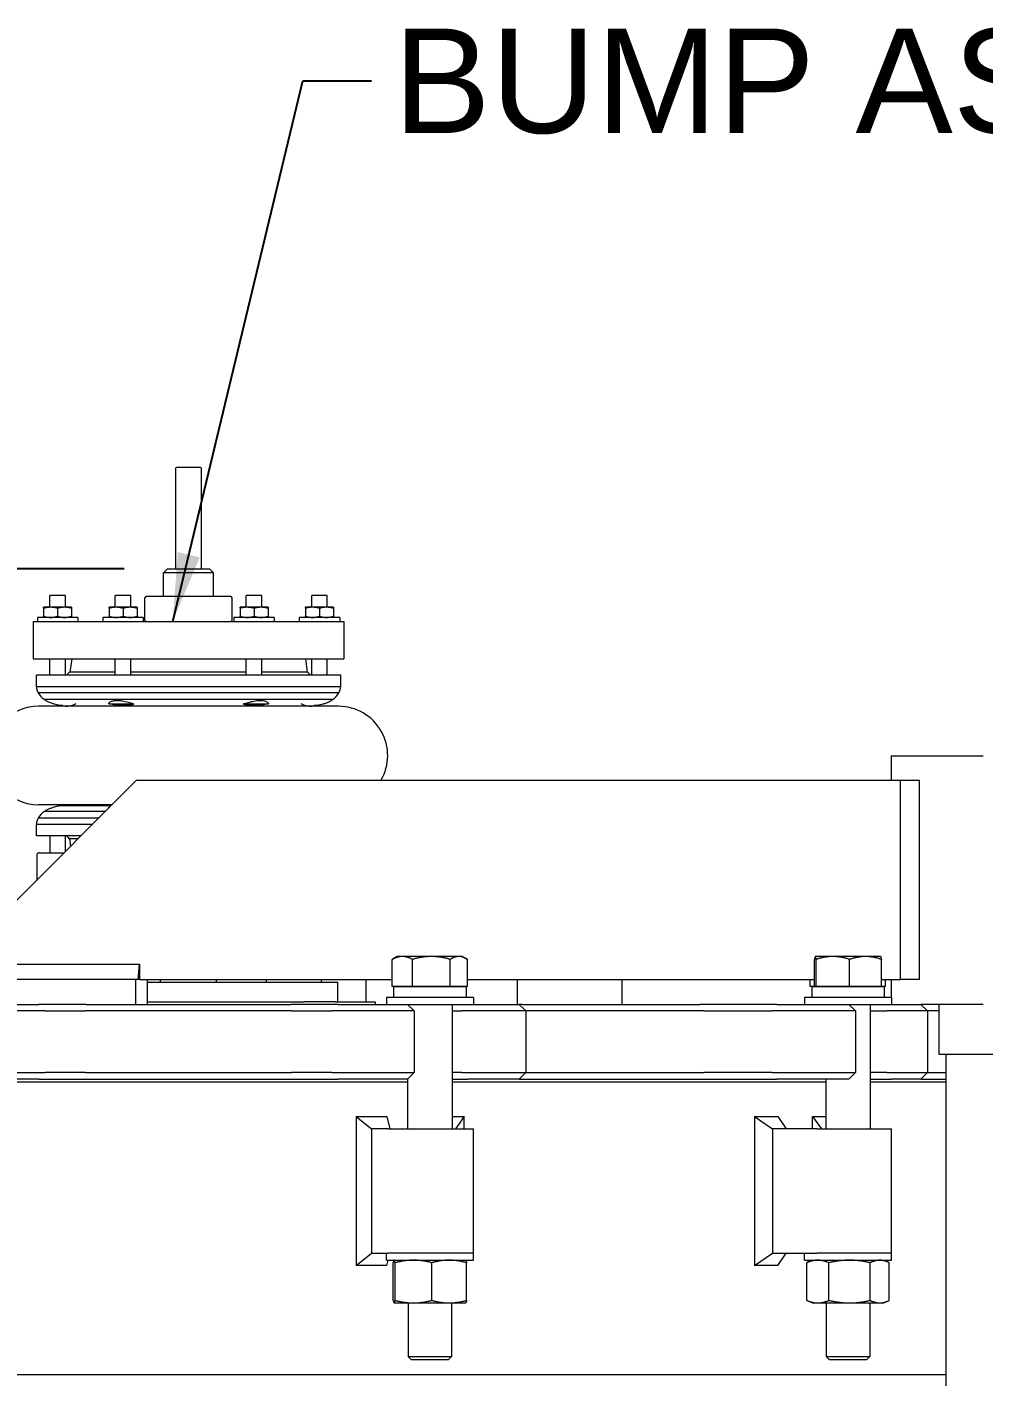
# Model space of a CAD drawing. Header units: inches. Extents: x 17 to 469, y 7 to 301.
# Drawn here: x 358.94 to 378.16, y 129.09 to 156.2 of the extents above; entities that cross this region are included whole.
import ezdxf

# ---------------------------------------------------------------- set-up
doc = ezdxf.new("R2010")
doc.units = ezdxf.units.IN
doc.header["$LTSCALE"] = 14
doc.header["$MEASUREMENT"] = 0
for name, color, linetype, lineweight in [('Dimension (ANSI)', 7, 'Continuous', 25), ('Symbol', 7, 'Continuous', 25), ('Visible (ANSI)', 7, 'Continuous', 50)]:
    doc.layers.add(name, color=color, linetype=linetype, lineweight=lineweight)
doc.styles.add('MEMCOR Medium', font='arial.ttf')
doc.styles.add('Standard D-E', font='arial.ttf')
doc.dimstyles.new('Default (ANSI)', dxfattribs={"dimscale": 14, "dimtxt": 0.15, "dimasz": 0.098425, "dimexe": 0.125, "dimexo": 0.0625, "dimgap": 0.031496, "dimtad": 0, "dimtih": 1, "dimtoh": 1, "dimdec": 4, "dimrnd": 1e-08, "dimzin": 3, "dimdsep": 46, "dimlunit": 5, "dimtxsty": 'MEMCOR Medium', "dimcen": 0.09, "dimdle": 0.393701, "dimclrd": 256, "dimclre": 256, "dimclrt": 256, "dimadec": 0, "dimazin": 1, "dimtfac": 0.8, "dimtofl": 0, "dimtmove": 0, "dimatfit": 3, "dimfxl": 1, "dimfrac": 1, "dimtolj": 1, "dimtzin": 4, "dimlwd": -1, "dimlwe": -1, "dimarcsym": 0})
doc.dimstyles.new('Default D-E$7', dxfattribs={"dimscale": 14, "dimtxt": 0.15, "dimasz": 0.098425, "dimexe": 0.125, "dimexo": 0.0625, "dimgap": 0.031496, "dimtad": 0, "dimtih": 1, "dimtoh": 1, "dimrnd": 1e-08, "dimzin": 4, "dimdsep": 46, "dimtxsty": 'Standard D-E', "dimcen": 0.09, "dimdle": 0.393701, "dimclrd": 256, "dimclre": 256, "dimclrt": 256, "dimadec": 0, "dimazin": 1, "dimtfac": 1, "dimtofl": 0, "dimtmove": 0, "dimatfit": 3, "dimfxl": 1, "dimtolj": 1, "dimtzin": 4, "dimlwd": -1, "dimlwe": -1, "dimarcsym": 0})

# ---------------------------------------------------------------- blocks, each defined once
blk = doc.blocks.new('*D18')
at = {"layer": 'Defpoints', "color": 0, "transparency": 16777216}
for p in [(361.768, 145.309), (291.816, 55.585), (348.261, 55.585)]:
    blk.add_point(p, dxfattribs=at)
at = {"layer": 'Dimension (ANSI)', "transparency": 16777216}
for p, q in [((360.893, 145.309), (290.066, 145.309)), ((291.816, 143.931), (291.816, 98.644)), ((291.816, 56.963), (291.816, 84.303)), ((347.386, 55.585), (290.066, 55.585))]:
    blk.add_line(p, q, dxfattribs=at)
for points in [[(291.586, 143.931), (292.046, 143.931), (291.816, 145.309)], [(291.586, 56.963), (292.046, 56.963), (291.816, 55.585)]]:
    blk.add_solid(points, dxfattribs=at)
at = {"layer": 'Dimension (ANSI)', "transparency": 16777216, "char_height": 2.1, "attachment_point": 5, "style": 'MEMCOR Medium'}
for s, insert in [('\\A1; \\fArial|b0|i0;89{\\H0.8x;\\S3#4;} in', (291.816, 93.63)), ('\\A1;[2279.0 mm]{\\P\\fArial|b0|i0;SHIPPING HEIGHT\\P\\fArial|b0|i0;REF.}', (291.816, 86.46))]:
    blk.add_mtext(s, dxfattribs=dict(at, insert=insert))

msp = doc.modelspace()

# ---------------------------------------------------------------- linework, layer by layer
at = {"layer": 'Visible (ANSI)', "linetype": 'Continuous', "lineweight": 18}
for p, q in [((361.92758, 147.32366), (361.92758, 145.30889)), ((362.42696, 147.34454), (361.94846, 147.34454)), ((362.44784, 145.30889), (362.44784, 147.32366)), ((361.76771, 145.30889), (361.68771, 145.22889)), ((361.68771, 144.75389), (361.68771, 145.22889)), ((362.68771, 145.22889), (361.68771, 145.22889)), ((361.76771, 145.30889), (362.60771, 145.30889)), ((362.60771, 145.30889), (362.68771, 145.22889)), ((362.68771, 144.75389), (362.68771, 145.22889)), ((359.41587, 144.53689), (359.27512, 144.53689)), ((359.71287, 144.77389), (359.40037, 144.77389)), ((359.40037, 144.53689), (359.40037, 144.77389)), ((359.69737, 144.53689), (359.41587, 144.53689)), ((359.83812, 144.53689), (359.69737, 144.53689)), ((359.71287, 144.53689), (359.71287, 144.77389)), ((360.73212, 144.53689), (360.59137, 144.53689)), ((361.02912, 144.77389), (360.71662, 144.77389)), ((360.71662, 144.53689), (360.71662, 144.77389)), ((361.01362, 144.53689), (360.73212, 144.53689)), ((361.15437, 144.53689), (361.01362, 144.53689)), ((361.02912, 144.53689), (361.02912, 144.77389)), ((361.31271, 144.27889), (361.31271, 144.72889)), ((363.03771, 144.75389), (361.33771, 144.75389)), ((363.06271, 144.27889), (363.06271, 144.72889)), ((363.36462, 144.53689), (363.22387, 144.53689)), ((363.66162, 144.77389), (363.34912, 144.77389)), ((363.34912, 144.53689), (363.34912, 144.77389)), ((363.64612, 144.53689), (363.36462, 144.53689)), ((363.78687, 144.53689), (363.64612, 144.53689)), ((363.66162, 144.53689), (363.66162, 144.77389)), ((364.68087, 144.53689), (364.54012, 144.53689)), ((364.97787, 144.77389), (364.66537, 144.77389)), ((364.66537, 144.53689), (364.66537, 144.77389)), ((364.96237, 144.53689), (364.68087, 144.53689)), ((365.10312, 144.53689), (364.96237, 144.53689)), ((364.97787, 144.53689), (364.97787, 144.77389)), ((359.96262, 144.33389), (359.15062, 144.33389)), ((359.15062, 144.33389), (359.15062, 144.25389)), ((359.27512, 144.51658), (359.27512, 144.3542)), ((359.55662, 144.51658), (359.55662, 144.3542)), ((359.83812, 144.51658), (359.83812, 144.3542)), ((359.96262, 144.33389), (359.96262, 144.25389)), ((361.27887, 144.33389), (360.46687, 144.33389)), ((360.46687, 144.33389), (360.46687, 144.25389)), ((360.59137, 144.51658), (360.59137, 144.3542)), ((360.87287, 144.51658), (360.87287, 144.3542)), ((361.15437, 144.51658), (361.15437, 144.3542)), ((361.27887, 144.33389), (361.27887, 144.25389)), ((363.91137, 144.33389), (363.09937, 144.33389)), ((363.09937, 144.33389), (363.09937, 144.25389)), ((363.22387, 144.51658), (363.22387, 144.3542)), ((363.50537, 144.51658), (363.50537, 144.3542)), ((363.78687, 144.51658), (363.78687, 144.3542)), ((363.91137, 144.33389), (363.91137, 144.25389)), ((365.22762, 144.33389), (364.41562, 144.33389)), ((364.41562, 144.33389), (364.41562, 144.25389)), ((364.54012, 144.51658), (364.54012, 144.3542)), ((364.82162, 144.51658), (364.82162, 144.3542)), ((365.10312, 144.51658), (365.10312, 144.3542)), ((365.22762, 144.33389), (365.22762, 144.25389)), ((359.06271, 144.25389), (365.31271, 144.25389)), ((359.06271, 144.25389), (359.06271, 143.50389)), ((365.31271, 144.25389), (365.31271, 143.50389)), ((359.06271, 143.50389), (365.31271, 143.50389)), ((359.40037, 143.17144), (359.40037, 143.50389)), ((359.71287, 143.17144), (359.71287, 143.50389)), ((359.83922, 143.50389), (359.80216, 143.23327)), ((360.71662, 143.17144), (360.71662, 143.50389)), ((361.02912, 143.17144), (361.02912, 143.50389)), ((363.34912, 143.17144), (363.34912, 143.50389)), ((363.66162, 143.17144), (363.66162, 143.50389)), ((364.53901, 143.50389), (364.57607, 143.23327)), ((364.66537, 143.17144), (364.66537, 143.50389)), ((364.97787, 143.17144), (364.97787, 143.50389)), ((365.24802, 143.17144), (359.13021, 143.17144)), ((359.13021, 142.94074), (359.13021, 143.17144)), ((360.71662, 143.23327), (359.80216, 143.23327)), ((363.34912, 143.23327), (361.02912, 143.23327)), ((364.57607, 143.23327), (363.66162, 143.23327)), ((365.24802, 142.94074), (365.24802, 143.17144)), ((365.24802, 142.94074), (359.13021, 142.94074)), ((365.21136, 142.81437), (359.16687, 142.81437)), ((365.0871, 142.68229), (359.29113, 142.68229)), ((365.20383, 142.54596), (359.1744, 142.54596)), ((360.58418, 142.59568), (361.02235, 142.59568)), ((361.02235, 142.59568), (361.0901, 142.59568)), ((363.28813, 142.59568), (363.35588, 142.59568)), ((363.35588, 142.59568), (363.79405, 142.59568)), ((376.31462, 141.55389), (376.33909, 141.55389)), ((376.31462, 141.55389), (376.31462, 141.05389)), ((376.33909, 141.55389), (377.09782, 141.55389)), ((377.09782, 141.55389), (378.15942, 141.55389)), ((358.64576, 138.55389), (361.13443, 141.05389)), ((376.50022, 141.05389), (361.13443, 141.05389)), ((376.88448, 141.05389), (376.50022, 141.05389)), ((376.50022, 137.05389), (376.50022, 141.05389)), ((376.88448, 137.05389), (376.88448, 141.05389)), ((360.65068, 140.56794), (359.1744, 140.56794)), ((360.6278, 140.54496), (359.66251, 140.54496)), ((360.58418, 140.51822), (360.60118, 140.51822)), ((360.38349, 140.29953), (359.16687, 140.29953)), ((360.51497, 140.43161), (359.29113, 140.43161)), ((360.25769, 140.17315), (359.13021, 140.17315)), ((359.13021, 139.94246), (359.13021, 140.17315)), ((360.02803, 139.94246), (359.13021, 139.94246)), ((359.39896, 139.94246), (359.39896, 139.60389)), ((359.71146, 139.94246), (359.71146, 139.62444)), ((359.96649, 139.88063), (359.80216, 139.88063)), ((359.82165, 139.73513), (359.80216, 139.88063)), ((359.13771, 139.55389), (359.13771, 139.05389)), ((359.18771, 139.60389), (359.691, 139.60389)), ((366.38404, 137.51752), (366.30076, 137.46944)), ((366.48704, 137.51752), (366.38404, 137.51752)), ((367.06914, 137.51752), (366.48704, 137.51752)), ((367.62214, 137.51752), (367.06914, 137.51752)), ((367.69604, 137.51752), (367.62214, 137.51752)), ((367.69604, 137.51752), (367.77931, 137.46944)), ((374.78852, 137.51752), (374.78787, 137.51714)), ((374.78917, 137.51752), (374.78852, 137.51752)), ((375.14205, 137.51752), (374.78917, 137.51752)), ((375.7974, 137.51752), (375.14205, 137.51752)), ((376.10052, 137.51752), (375.7974, 137.51752)), ((376.10052, 137.51752), (376.10117, 137.51714)), ((358.64576, 137.36639), (361.20411, 137.36639)), ((361.17439, 137.05389), (361.20411, 137.36639)), ((361.20411, 137.36639), (361.20411, 137.05389)), ((366.2833, 136.91352), (366.2833, 137.45893)), ((366.69078, 136.91352), (366.69078, 137.45893)), ((367.44751, 136.91352), (367.44751, 137.45893)), ((367.79678, 136.91352), (367.79678, 137.45893)), ((374.77236, 136.91352), (374.77236, 137.45893)), ((374.80597, 136.91352), (374.80597, 137.45893)), ((375.47813, 136.91352), (375.47813, 137.45893)), ((376.11668, 136.91352), (376.11668, 137.45893)), ((361.1209, 137.05389), (358.00754, 137.05389)), ((361.20411, 137.05389), (361.1209, 137.05389)), ((361.1209, 137.05389), (361.1209, 136.55389)), ((361.20411, 137.05389), (361.17439, 137.05389)), ((361.20411, 137.05389), (366.2833, 137.05389)), ((361.35865, 137.05389), (361.35865, 136.55389)), ((361.35865, 137.00389), (364.18771, 137.00389)), ((361.62271, 137.00389), (361.62271, 137.05389)), ((361.62271, 137.00389), (362.75271, 137.00389)), ((362.75271, 137.00389), (362.75271, 137.05389)), ((363.75853, 137.00389), (363.75853, 137.05389)), ((364.18771, 137.00389), (365.18771, 137.00389)), ((364.86089, 137.00389), (364.86089, 137.05389)), ((365.18771, 136.60389), (365.18771, 137.00389)), ((365.7559, 137.05389), (365.7559, 136.60389)), ((367.79678, 137.05389), (374.77236, 137.05389)), ((368.79303, 137.05389), (368.79303, 136.55389)), ((370.9005, 137.05389), (370.9005, 136.55389)), ((374.68778, 136.91352), (374.68778, 137.05389)), ((376.11668, 137.05389), (376.50022, 137.05389)), ((376.20126, 136.91352), (376.20126, 137.05389)), ((376.31462, 137.05389), (376.31462, 136.69451)), ((376.88448, 137.05389), (376.50022, 137.05389)), ((367.91504, 136.69451), (366.16504, 136.69451)), ((366.16504, 136.69451), (366.16504, 136.55389)), ((366.48704, 136.91352), (366.2833, 136.91352)), ((366.31054, 136.91351), (367.76954, 136.91351)), ((366.31054, 136.91351), (366.31054, 136.69451)), ((366.38404, 136.91352), (366.38404, 136.91351)), ((366.69078, 136.91352), (366.48704, 136.91352)), ((367.06914, 136.91352), (366.69078, 136.91352)), ((367.44751, 136.91352), (367.06914, 136.91352)), ((367.62214, 136.91352), (367.44751, 136.91352)), ((367.79678, 136.91352), (367.62214, 136.91352)), ((367.69604, 136.91352), (367.69604, 136.91351)), ((367.76954, 136.91351), (367.76954, 136.69451)), ((367.91504, 136.69451), (367.91504, 136.55389)), ((376.31952, 136.69451), (374.56952, 136.69451)), ((374.56952, 136.69451), (374.56952, 136.55389)), ((374.77236, 136.91352), (374.68778, 136.91352)), ((374.71502, 136.91351), (376.17402, 136.91351)), ((374.71502, 136.91351), (374.71502, 136.69451)), ((374.78917, 136.91352), (374.77236, 136.91352)), ((374.78852, 136.91352), (374.78852, 136.91351)), ((374.80597, 136.91352), (374.78917, 136.91352)), ((375.14205, 136.91352), (374.80597, 136.91352)), ((375.47813, 136.91352), (375.14205, 136.91352)), ((375.7974, 136.91352), (375.47813, 136.91352)), ((376.11668, 136.91352), (375.7974, 136.91352)), ((376.10052, 136.91352), (376.10052, 136.91351)), ((376.20126, 136.91352), (376.11668, 136.91352)), ((376.17402, 136.91351), (376.17402, 136.69451)), ((376.31952, 136.69451), (376.31952, 136.55389)), ((359.3073, 136.42389), (358.13481, 136.42389)), ((358.16166, 136.55389), (359.18173, 136.55389)), ((359.44575, 136.55389), (359.18173, 136.55389)), ((359.3073, 136.42389), (359.57132, 136.42389)), ((360.13, 136.55389), (359.44575, 136.55389)), ((359.57132, 136.42389), (360.11438, 136.42389)), ((364.26104, 136.42389), (360.11438, 136.42389)), ((360.13, 136.55389), (364.24541, 136.55389)), ((361.35865, 136.60389), (364.50501, 136.60389)), ((364.92967, 136.55389), (364.24541, 136.55389)), ((364.26104, 136.42389), (364.8041, 136.42389)), ((365.13603, 136.60389), (364.50501, 136.60389)), ((364.8041, 136.42389), (365.06811, 136.42389)), ((365.19368, 136.55389), (364.92967, 136.55389)), ((366.24061, 136.42389), (365.06811, 136.42389)), ((365.13603, 136.60389), (365.93771, 136.60389)), ((365.19368, 136.55389), (366.21375, 136.55389)), ((365.93771, 136.60389), (365.93771, 136.55389)), ((366.21375, 136.55389), (366.49938, 136.55389)), ((366.52813, 136.42389), (366.24061, 136.42389)), ((366.49938, 136.55389), (366.59283, 136.55389)), ((366.72283, 136.42389), (366.52813, 136.42389)), ((366.59283, 136.55389), (366.72283, 136.42389)), ((366.59283, 136.55389), (367.80573, 136.55389)), ((366.72283, 136.42389), (366.72283, 135.18389)), ((367.48754, 136.55389), (367.48754, 134.05389)), ((367.48754, 136.42389), (367.68024, 136.42389)), ((367.99572, 136.42389), (367.68024, 136.42389)), ((367.80581, 136.55389), (367.80573, 136.55389)), ((367.80581, 136.55389), (367.95724, 136.55389)), ((367.95724, 136.55389), (368.23587, 136.55389)), ((368.27621, 136.42389), (367.99572, 136.42389)), ((368.23587, 136.55389), (368.83589, 136.55389)), ((368.96589, 136.42389), (368.27621, 136.42389)), ((368.90363, 136.55389), (368.83589, 136.55389)), ((368.83589, 136.55389), (368.96589, 136.42389)), ((368.90363, 136.55389), (372.46768, 136.55389)), ((372.54574, 136.42389), (368.96589, 136.42389)), ((368.96589, 136.42389), (368.96589, 135.18389)), ((373.29145, 136.55389), (372.46768, 136.55389)), ((372.54574, 136.42389), (373.19952, 136.42389)), ((373.19952, 136.42389), (373.92082, 136.42389)), ((374.01274, 136.55389), (373.29145, 136.55389)), ((375.29604, 136.42389), (373.92082, 136.42389)), ((374.01274, 136.55389), (375.20918, 136.55389)), ((375.20918, 136.55389), (375.42527, 136.55389)), ((375.51356, 136.42389), (375.29604, 136.42389)), ((375.42527, 136.55389), (375.46376, 136.55389)), ((375.46376, 136.55389), (375.59376, 136.42389)), ((375.46376, 136.55389), (376.31952, 136.55389)), ((375.59376, 136.42389), (375.51356, 136.42389)), ((375.59376, 136.42389), (375.59376, 135.18389)), ((375.89202, 136.55389), (375.89202, 134.05389)), ((375.89202, 136.42389), (376.22765, 136.42389)), ((376.58791, 136.42389), (376.22765, 136.42389)), ((376.31957, 136.55389), (376.31952, 136.55389)), ((376.31957, 136.55389), (376.4925, 136.55389)), ((376.4925, 136.55389), (376.68947, 136.55389)), ((376.7862, 136.42389), (376.58791, 136.42389)), ((376.68947, 136.55389), (376.91214, 136.55389)), ((377.04214, 136.42389), (376.7862, 136.42389)), ((376.91214, 136.55389), (377.04214, 136.42389)), ((377.09782, 136.55389), (376.91214, 136.55389)), ((377.27394, 136.42389), (377.04214, 136.42389)), ((377.04214, 136.42389), (377.04214, 135.18389)), ((378.15942, 136.55389), (377.09782, 136.55389)), ((377.27394, 136.55389), (377.27394, 135.55389)), ((377.27394, 135.55389), (381.02394, 135.55389)), ((377.41394, 135.55389), (377.41394, 125.05389)), ((358.13481, 135.18389), (359.3073, 135.18389)), ((359.18173, 135.05389), (358.16166, 135.05389)), ((359.18173, 135.05389), (359.44575, 135.05389)), ((359.57132, 135.18389), (359.3073, 135.18389)), ((359.44575, 135.05389), (359.84457, 135.05389)), ((360.11438, 135.18389), (359.57132, 135.18389)), ((359.84457, 135.05389), (364.53084, 135.05389)), ((360.11438, 135.18389), (364.26104, 135.18389)), ((364.8041, 135.18389), (364.26104, 135.18389)), ((364.53084, 135.05389), (364.92967, 135.05389)), ((365.06811, 135.18389), (364.8041, 135.18389)), ((364.92967, 135.05389), (365.19368, 135.05389)), ((365.06811, 135.18389), (366.24061, 135.18389)), ((366.21375, 135.05389), (365.19368, 135.05389)), ((366.49938, 135.05389), (366.21375, 135.05389)), ((366.24061, 135.18389), (366.52813, 135.18389)), ((366.59283, 135.05389), (366.49938, 135.05389)), ((366.52813, 135.18389), (366.72283, 135.18389)), ((366.59254, 135.05389), (366.59254, 134.05389)), ((366.59283, 135.05389), (366.72283, 135.18389)), ((367.68024, 135.18389), (367.48754, 135.18389)), ((367.48754, 135.05389), (367.80581, 135.05389)), ((367.68024, 135.18389), (367.99572, 135.18389)), ((367.95724, 135.05389), (367.80581, 135.05389)), ((368.23587, 135.05389), (367.95724, 135.05389)), ((367.99572, 135.18389), (368.27621, 135.18389)), ((368.83589, 135.05389), (368.23587, 135.05389)), ((368.27621, 135.18389), (368.96589, 135.18389)), ((368.83589, 135.05389), (368.96589, 135.18389)), ((368.83589, 135.05389), (372.73054, 135.05389)), ((368.96589, 135.18389), (372.54574, 135.18389)), ((373.19952, 135.18389), (372.54574, 135.18389)), ((372.73054, 135.05389), (373.29145, 135.05389)), ((373.92082, 135.18389), (373.19952, 135.18389)), ((373.29145, 135.05389), (374.01274, 135.05389)), ((373.92082, 135.18389), (375.29604, 135.18389)), ((375.20918, 135.05389), (374.01274, 135.05389)), ((374.99702, 135.05389), (374.99702, 134.05389)), ((375.42527, 135.05389), (375.20918, 135.05389)), ((375.29604, 135.18389), (375.51356, 135.18389)), ((375.46376, 135.05389), (375.42527, 135.05389)), ((375.46376, 135.05389), (375.59376, 135.18389)), ((375.51356, 135.18389), (375.59376, 135.18389)), ((376.22765, 135.18389), (375.89202, 135.18389)), ((375.89202, 135.05389), (376.31957, 135.05389)), ((376.22765, 135.18389), (376.58791, 135.18389)), ((376.4925, 135.05389), (376.31957, 135.05389)), ((376.68947, 135.05389), (376.4925, 135.05389)), ((376.58791, 135.18389), (376.7862, 135.18389)), ((376.91214, 135.05389), (376.68947, 135.05389)), ((376.7862, 135.18389), (377.04214, 135.18389)), ((376.91214, 135.05389), (377.04214, 135.18389)), ((376.91214, 135.05389), (377.41394, 135.05389)), ((377.04214, 135.18389), (377.41394, 135.18389)), ((366.59254, 134.99139), (357.78288, 134.99139)), ((374.99702, 134.99139), (367.48754, 134.99139)), ((377.41394, 134.99139), (375.89202, 134.99139)), ((365.55648, 134.30362), (365.55648, 131.30416)), ((365.55648, 134.30362), (366.1745, 134.30362)), ((365.55648, 134.30362), (365.86619, 134.05389)), ((366.1745, 134.30362), (366.23223, 134.05389)), ((367.48754, 134.30362), (367.7293, 134.30362)), ((367.7293, 134.30362), (367.55656, 134.05389)), ((367.7293, 134.05389), (367.7293, 134.30362)), ((373.56419, 134.30362), (373.56419, 131.30416)), ((373.56419, 134.30362), (374.03196, 134.30362)), ((373.56419, 134.30362), (373.92789, 134.05389)), ((374.03196, 134.30362), (374.20348, 134.05389)), ((374.72898, 134.30362), (374.91058, 134.05389)), ((374.72898, 134.05389), (374.72898, 134.30362)), ((374.72898, 134.30362), (374.99702, 134.30362)), ((366.19485, 134.05389), (365.86619, 134.05389)), ((365.86619, 134.05389), (365.86619, 131.55389)), ((366.19485, 134.05389), (367.91504, 134.05389)), ((367.91504, 131.55389), (367.91504, 134.05389)), ((374.8258, 134.05389), (373.92789, 134.05389)), ((373.92789, 134.05389), (373.92789, 131.55389)), ((374.8258, 134.05389), (376.31952, 134.05389)), ((376.31952, 131.55389), (376.31952, 134.05389)), ((365.55648, 131.30416), (365.86619, 131.55389)), ((365.86619, 131.55389), (366.19485, 131.55389)), ((366.16504, 131.41326), (366.16504, 131.55389)), ((367.91504, 131.55389), (366.19485, 131.55389)), ((367.91504, 131.55389), (366.19485, 131.55389)), ((367.91504, 131.41326), (367.91504, 131.55389)), ((373.56419, 131.30416), (373.92789, 131.55389)), ((373.92789, 131.55389), (374.8258, 131.55389)), ((374.03196, 131.30416), (374.20348, 131.55389)), ((374.56952, 131.41326), (374.56952, 131.55389)), ((376.31952, 131.55389), (374.8258, 131.55389)), ((376.31952, 131.55389), (374.8258, 131.55389)), ((376.31952, 131.41326), (376.31952, 131.55389)), ((366.1745, 131.30416), (365.55648, 131.30416)), ((366.16504, 131.41326), (367.91504, 131.41326)), ((366.1745, 131.30416), (366.19972, 131.41326)), ((366.30333, 130.60613), (366.30333, 131.3614)), ((366.32104, 131.41326), (366.32033, 131.41293)), ((366.34016, 130.60613), (366.34016, 131.3614)), ((367.07687, 130.60613), (367.07687, 131.3614)), ((367.75904, 131.41326), (367.75975, 131.41293)), ((367.77675, 130.60613), (367.77675, 131.3614)), ((374.03196, 131.30416), (373.56419, 131.30416)), ((374.56952, 131.41326), (376.31952, 131.41326)), ((374.61511, 130.60613), (374.61511, 131.3614)), ((374.72552, 131.41326), (374.63425, 131.3707)), ((375.06172, 130.60613), (375.06172, 131.3614)), ((375.89113, 130.60613), (375.89113, 131.3614)), ((376.16352, 131.41326), (376.25479, 131.3707)), ((376.27393, 130.60613), (376.27393, 131.3614)), ((366.32104, 130.55426), (366.32033, 130.55459)), ((366.32104, 130.55426), (366.32175, 130.55426)), ((366.32175, 130.55426), (366.70852, 130.55426)), ((366.60254, 130.55426), (366.60254, 129.47963)), ((366.70852, 130.55426), (367.42681, 130.55426)), ((367.42681, 130.55426), (367.75904, 130.55426)), ((367.47754, 130.55426), (367.47754, 129.47963)), ((367.75904, 130.55426), (367.75975, 130.55459)), ((374.72552, 130.55426), (374.63425, 130.59682)), ((374.72552, 130.55426), (374.83841, 130.55426)), ((374.83841, 130.55426), (375.47642, 130.55426)), ((375.00702, 130.55426), (375.00702, 129.47963)), ((375.47642, 130.55426), (376.08253, 130.55426)), ((375.88202, 130.55426), (375.88202, 129.47963)), ((376.08253, 130.55426), (376.16352, 130.55426)), ((376.16352, 130.55426), (376.25479, 130.59682)), ((366.60254, 129.47963), (367.47754, 129.47963)), ((366.6707, 129.41351), (366.60254, 129.47963)), ((367.40938, 129.41351), (366.6707, 129.41351)), ((367.40938, 129.41351), (367.47754, 129.47963)), ((375.00702, 129.47963), (375.88202, 129.47963)), ((375.07518, 129.41351), (375.00702, 129.47963)), ((375.81386, 129.41351), (375.07518, 129.41351)), ((375.81386, 129.41351), (375.88202, 129.47963)), ((344.9375, 129.11639), (377.41394, 129.11639))]:
    msp.add_line(p, q, dxfattribs=at)
for centre, radius, start, end in [((361.94846, 147.32366), 0.02088, 90, 180), ((362.42696, 147.32366), 0.02088, 0, 90), ((361.33771, 144.72889), 0.025, 90, 180), ((363.03771, 144.72889), 0.025, 0, 90), ((361.33771, 144.27889), 0.025, 180, 270), ((363.03771, 144.27889), 0.025, 270, 0), ((359.86888, 143.11304), 0.1375, 119.023912, 154.864519), ((364.50936, 143.11304), 0.1375, 25.135481, 60.976088), ((359.41872, 142.95594), 0.28891, 183.015326, 209.34172), ((364.95951, 142.95594), 0.28891, 330.65828, 356.984674), ((359.54509, 143.04572), 0.44337, 211.453197, 235.054659), ((359.61403, 143.1205), 0.54432, 233.614904, 236.730675), ((364.7642, 143.1205), 0.54432, 303.269325, 306.385096), ((364.83314, 143.04572), 0.44337, 304.945341, 328.546803), ((359.1744, 141.55695), 0.98901, 90, 270), ((359.70563, 143.04907), 0.50311, 270, 296.770015), ((364.6726, 143.04907), 0.50311, 243.229985, 270), ((365.20383, 141.55695), 0.98901, 329.426122, 90), ((359.70563, 140.06482), 0.50311, 72.616132, 90), ((359.41872, 140.15796), 0.28891, 150.65828, 176.984674), ((359.54509, 140.06818), 0.44337, 124.945341, 148.546803), ((359.61403, 139.9934), 0.54432, 123.269325, 126.385096), ((359.86888, 140.00086), 0.1375, 205.135481, 240.976088), ((359.18771, 139.55389), 0.05, 90, 180), ((359.18771, 139.05389), 0.05, 180, 186.32248)]:
    msp.add_arc(centre, radius, start, end, dxfattribs=at)
for centre, start_param, end_param in [((360.92581, 143.27932), 0, 0.27525005), ((363.45242, 143.27932), 6.00793526, 6.28318531)]:
    msp.add_ellipse(centre, major_axis=(0, -0.71038), ratio=0.5, start_param=start_param, end_param=end_param, dxfattribs=at)
for points, weights in [([(359.27512, 144.51658), (359.27512, 144.53689), (359.27512, 144.53689)], [1, 1.0379548493, 1]), ([(359.41587, 144.53689), (359.35054, 144.53689), (359.27512, 144.51658)], [1, 1.0379548493, 1]), ([(359.55662, 144.51658), (359.48119, 144.53689), (359.41587, 144.53689)], [1, 1.0379548493, 1]), ([(359.69737, 144.53689), (359.63204, 144.53689), (359.55662, 144.51658)], [1, 1.0379548493, 1]), ([(359.83812, 144.51658), (359.76269, 144.53689), (359.69737, 144.53689)], [1, 1.0379548493, 1]), ([(359.83812, 144.53689), (359.83812, 144.53689), (359.83812, 144.51658)], [1, 1.0379548493, 1]), ([(360.59137, 144.51658), (360.59137, 144.53689), (360.59137, 144.53689)], [1, 1.0379548493, 1]), ([(360.73212, 144.53689), (360.66679, 144.53689), (360.59137, 144.51658)], [1, 1.0379548493, 1]), ([(360.87287, 144.51658), (360.79744, 144.53689), (360.73212, 144.53689)], [1, 1.0379548493, 1]), ([(361.01362, 144.53689), (360.94829, 144.53689), (360.87287, 144.51658)], [1, 1.0379548493, 1]), ([(361.15437, 144.51658), (361.07894, 144.53689), (361.01362, 144.53689)], [1, 1.0379548493, 1]), ([(361.15437, 144.53689), (361.15437, 144.53689), (361.15437, 144.51658)], [1, 1.0379548493, 1]), ([(363.22387, 144.51658), (363.22387, 144.53689), (363.22387, 144.53689)], [1, 1.0379548493, 1]), ([(363.36462, 144.53689), (363.29929, 144.53689), (363.22387, 144.51658)], [1, 1.0379548493, 1]), ([(363.50537, 144.51658), (363.42994, 144.53689), (363.36462, 144.53689)], [1, 1.0379548493, 1]), ([(363.64612, 144.53689), (363.58079, 144.53689), (363.50537, 144.51658)], [1, 1.0379548493, 1]), ([(363.78687, 144.51658), (363.71144, 144.53689), (363.64612, 144.53689)], [1, 1.0379548493, 1]), ([(363.78687, 144.53689), (363.78687, 144.53689), (363.78687, 144.51658)], [1, 1.0379548493, 1]), ([(364.54012, 144.51658), (364.54012, 144.53689), (364.54012, 144.53689)], [1, 1.0379548493, 1]), ([(364.68087, 144.53689), (364.61554, 144.53689), (364.54012, 144.51658)], [1, 1.0379548493, 1]), ([(364.82162, 144.51658), (364.74619, 144.53689), (364.68087, 144.53689)], [1, 1.0379548493, 1]), ([(364.96237, 144.53689), (364.89704, 144.53689), (364.82162, 144.51658)], [1, 1.0379548493, 1]), ([(365.10312, 144.51658), (365.02769, 144.53689), (364.96237, 144.53689)], [1, 1.0379548493, 1]), ([(365.10312, 144.53689), (365.10312, 144.53689), (365.10312, 144.51658)], [1, 1.0379548493, 1]), ([(359.27512, 144.3542), (359.35054, 144.33389), (359.41587, 144.33389)], [1, 1.0379548493, 1]), ([(359.27512, 144.33389), (359.27512, 144.33389), (359.27512, 144.3542)], [1, 1.0379548493, 1]), ([(359.41587, 144.33389), (359.48119, 144.33389), (359.55662, 144.3542)], [1, 1.0379548493, 1]), ([(359.55662, 144.3542), (359.63204, 144.33389), (359.69737, 144.33389)], [1, 1.0379548493, 1]), ([(359.69737, 144.33389), (359.76269, 144.33389), (359.83812, 144.3542)], [1, 1.0379548493, 1]), ([(359.83812, 144.3542), (359.83812, 144.33389), (359.83812, 144.33389)], [1, 1.0379548493, 1]), ([(360.59137, 144.3542), (360.66679, 144.33389), (360.73212, 144.33389)], [1, 1.0379548493, 1]), ([(360.59137, 144.33389), (360.59137, 144.33389), (360.59137, 144.3542)], [1, 1.0379548493, 1]), ([(360.73212, 144.33389), (360.79744, 144.33389), (360.87287, 144.3542)], [1, 1.0379548493, 1]), ([(360.87287, 144.3542), (360.94829, 144.33389), (361.01362, 144.33389)], [1, 1.0379548493, 1]), ([(361.01362, 144.33389), (361.07894, 144.33389), (361.15437, 144.3542)], [1, 1.0379548493, 1]), ([(361.15437, 144.3542), (361.15437, 144.33389), (361.15437, 144.33389)], [1, 1.0379548493, 1]), ([(363.22387, 144.3542), (363.29929, 144.33389), (363.36462, 144.33389)], [1, 1.0379548493, 1]), ([(363.22387, 144.33389), (363.22387, 144.33389), (363.22387, 144.3542)], [1, 1.0379548493, 1]), ([(363.36462, 144.33389), (363.42994, 144.33389), (363.50537, 144.3542)], [1, 1.0379548493, 1]), ([(363.50537, 144.3542), (363.58079, 144.33389), (363.64612, 144.33389)], [1, 1.0379548493, 1]), ([(363.64612, 144.33389), (363.71144, 144.33389), (363.78687, 144.3542)], [1, 1.0379548493, 1]), ([(363.78687, 144.3542), (363.78687, 144.33389), (363.78687, 144.33389)], [1, 1.0379548493, 1]), ([(364.54012, 144.33389), (364.54012, 144.33389), (364.54012, 144.3542)], [1, 1.0379548493, 1]), ([(364.54012, 144.3542), (364.61554, 144.33389), (364.68087, 144.33389)], [1, 1.0379548493, 1]), ([(364.68087, 144.33389), (364.74619, 144.33389), (364.82162, 144.3542)], [1, 1.0379548493, 1]), ([(364.82162, 144.3542), (364.89704, 144.33389), (364.96237, 144.33389)], [1, 1.0379548493, 1]), ([(364.96237, 144.33389), (365.02769, 144.33389), (365.10312, 144.3542)], [1, 1.0379548493, 1]), ([(365.10312, 144.3542), (365.10312, 144.33389), (365.10312, 144.33389)], [1, 1.0379548493, 1]), ([(366.48704, 137.51752), (366.39248, 137.51752), (366.2833, 137.45893)], [1, 1.0379548493, 1]), ([(366.69078, 137.45893), (366.58159, 137.51752), (366.48704, 137.51752)], [1, 1.0379548493, 1]), ([(367.06914, 137.51752), (366.89354, 137.51752), (366.69078, 137.45893)], [1, 1.0379548493, 1]), ([(367.44751, 137.45893), (367.24475, 137.51752), (367.06914, 137.51752)], [1, 1.0379548493, 1]), ([(367.62214, 137.51752), (367.5411, 137.51752), (367.44751, 137.45893)], [1, 1.0379548493, 1]), ([(367.79678, 137.45893), (367.70319, 137.51752), (367.62214, 137.51752)], [1, 1.0379548493, 1]), ([(374.78917, 137.51752), (374.78137, 137.51752), (374.77236, 137.45893)], [1, 1.0379548493, 1]), ([(374.80597, 137.45893), (374.79697, 137.51752), (374.78917, 137.51752)], [1, 1.0379548493, 1]), ([(375.14205, 137.51752), (374.98607, 137.51752), (374.80597, 137.45893)], [1, 1.0379548493, 1]), ([(375.47813, 137.45893), (375.29802, 137.51752), (375.14205, 137.51752)], [1, 1.0379548493, 1]), ([(375.7974, 137.51752), (375.64923, 137.51752), (375.47813, 137.45893)], [1, 1.0379548493, 1]), ([(376.11668, 137.45893), (375.94558, 137.51752), (375.7974, 137.51752)], [1, 1.0379548493, 1]), ([(376.10117, 137.51714), (376.10837, 137.51299), (376.11668, 137.45893)], [1.00559007881, 1.03491660113, 1]), ([(366.2833, 137.45893), (366.29214, 137.46446), (366.30076, 137.46944)], [1, 1.00346535316, 1.00629791907]), ([(366.32175, 131.41326), (366.3132, 131.41326), (366.30333, 131.3614)], [1, 1.0379548493, 1]), ([(366.34016, 131.3614), (366.33029, 131.41326), (366.32175, 131.41326)], [1, 1.0379548493, 1]), ([(366.70852, 131.41326), (366.53756, 131.41326), (366.34016, 131.3614)], [1, 1.0379548493, 1]), ([(367.07687, 131.3614), (366.87947, 131.41326), (366.70852, 131.41326)], [1, 1.0379548493, 1]), ([(367.42681, 131.41326), (367.2644, 131.41326), (367.07687, 131.3614)], [1, 1.0379548493, 1]), ([(367.77675, 131.3614), (367.58922, 131.41326), (367.42681, 131.41326)], [1, 1.0379548493, 1]), ([(367.75975, 131.41293), (367.76764, 131.40925), (367.77675, 131.3614)], [1.00559007881, 1.03491660113, 1]), ([(374.83841, 131.41326), (374.73478, 131.41326), (374.61511, 131.3614)], [1, 1.0379548493, 1]), ([(374.61511, 131.3614), (374.62479, 131.36629), (374.63425, 131.3707)], [1, 1.00346535316, 1.00629791907]), ([(375.06172, 131.3614), (374.94205, 131.41326), (374.83841, 131.41326)], [1, 1.0379548493, 1]), ([(375.47642, 131.41326), (375.28396, 131.41326), (375.06172, 131.3614)], [1, 1.0379548493, 1]), ([(375.89113, 131.3614), (375.66889, 131.41326), (375.47642, 131.41326)], [1, 1.0379548493, 1]), ([(376.08253, 131.41326), (375.9937, 131.41326), (375.89113, 131.3614)], [1, 1.0379548493, 1]), ([(376.27393, 131.3614), (376.17136, 131.41326), (376.08253, 131.41326)], [1, 1.0379548493, 1]), ([(366.30333, 130.60613), (366.3132, 130.55426), (366.32175, 130.55426)], [1, 1.0379548493, 1]), ([(366.32175, 130.55426), (366.33029, 130.55426), (366.34016, 130.60613)], [1, 1.0379548493, 1]), ([(366.34016, 130.60613), (366.53756, 130.55426), (366.70852, 130.55426)], [1, 1.0379548493, 1]), ([(366.70852, 130.55426), (366.87947, 130.55426), (367.07687, 130.60613)], [1, 1.0379548493, 1]), ([(367.07687, 130.60613), (367.2644, 130.55426), (367.42681, 130.55426)], [1, 1.0379548493, 1]), ([(367.42681, 130.55426), (367.58922, 130.55426), (367.77675, 130.60613)], [1, 1.0379548493, 1]), ([(367.77675, 130.60613), (367.76764, 130.55828), (367.75975, 130.55459)], [1, 1.03491660113, 1.00559007881]), ([(374.63425, 130.59682), (374.62479, 130.60123), (374.61511, 130.60613)], [1.00629791907, 1.00346535316, 1]), ([(374.61511, 130.60613), (374.73478, 130.55426), (374.83841, 130.55426)], [1, 1.0379548493, 1]), ([(374.83841, 130.55426), (374.94205, 130.55426), (375.06172, 130.60613)], [1, 1.0379548493, 1]), ([(375.06172, 130.60613), (375.28396, 130.55426), (375.47642, 130.55426)], [1, 1.0379548493, 1]), ([(375.47642, 130.55426), (375.66889, 130.55426), (375.89113, 130.60613)], [1, 1.0379548493, 1]), ([(375.89113, 130.60613), (375.9937, 130.55426), (376.08253, 130.55426)], [1, 1.0379548493, 1]), ([(376.08253, 130.55426), (376.17136, 130.55426), (376.27393, 130.60613)], [1, 1.0379548493, 1])]:
    msp.add_rational_spline(points, weights, degree=2, dxfattribs=at)
for points, knots in [([(359.31543, 142.66539), (359.31543, 142.66539), (359.31571, 142.66523), (359.3183, 142.66374), (359.32391, 142.66051), (359.34543, 142.64896), (359.36433, 142.63925), (359.41134, 142.61913), (359.43864, 142.60883), (359.46994, 142.59988)], [-0.876128166, -0.876128166, -0.876128166, -0.876128166, -0.813659189, -0.813659189, -0.590671631, -0.590671631, -0.282031987, -0.282031987, -0.000296534, -0.000296534, -0.000296534, -0.000296534]), ([(360.5834, 142.59988), (360.58298, 142.60766), (360.5883, 142.61645), (360.60795, 142.63326), (360.62222, 142.64133), (360.65872, 142.65482), (360.68115, 142.66013), (360.7275, 142.66528), (360.75007, 142.66595), (360.80054, 142.66374), (360.82831, 142.66051), (360.89606, 142.64896), (360.93624, 142.63925), (361.01042, 142.61913), (361.04484, 142.60883), (361.07566, 142.59988)], [-1.7515344, -1.7515344, -1.7515344, -1.7515344, -1.5072642, -1.5072642, -1.26561295, -1.26561295, -1.01603872, -1.01603872, -0.81365919, -0.81365919, -0.59067163, -0.59067163, -0.28203199, -0.28203199, -0.00029653, -0.00029653, -0.00029653, -0.00029653]), ([(363.30257, 142.59988), (363.33013, 142.60788), (363.36056, 142.61697), (363.4274, 142.63545), (363.46428, 142.64479), (363.54015, 142.65953), (363.57875, 142.66442), (363.65191, 142.66612), (363.6851, 142.6626), (363.7412, 142.64861), (363.76337, 142.63816), (363.78903, 142.61789), (363.79529, 142.60829), (363.79483, 142.59988)], [-1.75251203, -1.75251203, -1.75251203, -1.75251203, -1.50091949, -1.50091949, -1.21676475, -1.21676475, -0.90923135, -0.90923135, -0.59084001, -0.59084001, -0.26462762, -0.26462762, 0, 0, 0, 0]), ([(364.90829, 142.59988), (364.93548, 142.60766), (364.95964, 142.61645), (365.00053, 142.63326), (365.01743, 142.64133), (365.04406, 142.65482), (365.05352, 142.66013), (365.06139, 142.66457), (365.0628, 142.66538), (365.0628, 142.66539)], [-1.7515344, -1.7515344, -1.7515344, -1.7515344, -1.507264199, -1.507264199, -1.265612948, -1.265612948, -1.016038721, -1.016038721, -0.876128166, -0.876128166, -0.876128166, -0.876128166]), ([(359.48517, 142.59568), (359.52067, 142.58477), (359.55267, 142.57846), (359.6032, 142.5714), (359.62467, 142.56994), (359.64683, 142.56911), (359.65246, 142.56901), (359.65936, 142.56894), (359.6613, 142.56894), (359.66231, 142.56894), (359.66244, 142.56894), (359.6625, 142.56894), (359.66251, 142.56894), (359.66251, 142.56894)], [0, 0, 0, 0, 0.36984756, 0.36984756, 0.69815251, 0.69815251, 0.84875858, 0.84875858, 0.96405871, 0.96405871, 0.99456845, 0.99456845, 1.00369322, 1.00369322, 1.00369322, 1.00369322]), ([(360.92581, 142.56894), (360.92491, 142.56894), (360.924, 142.56894), (360.92005, 142.56894), (360.91697, 142.56894), (360.90207, 142.56894), (360.88986, 142.56894), (360.8608, 142.56901), (360.84392, 142.56911), (360.78955, 142.56994), (360.75132, 142.5714), (360.67265, 142.57846), (360.62899, 142.58477), (360.58418, 142.59568)], [-0.007943425, -0.007943425, -0.007943425, -0.007943425, 0, 0, 0.026559784, 0.026559784, 0.126932525, 0.126932525, 0.258040313, 0.258040313, 0.543841107, 0.543841107, 0.865806176, 0.865806176, 0.865806176, 0.865806176]), ([(361.0901, 142.59568), (361.0808, 142.58477), (361.06914, 142.57846), (361.041, 142.5714), (361.02423, 142.56994), (360.99203, 142.56911), (360.98078, 142.56901), (360.95861, 142.56894), (360.94835, 142.56894), (360.93445, 142.56894), (360.9315, 142.56894), (360.92761, 142.56894), (360.92671, 142.56894), (360.92581, 142.56894)], [0, 0, 0, 0, 0.36984757, 0.36984757, 0.69815251, 0.69815251, 0.84875859, 0.84875859, 0.96405871, 0.96405871, 0.99456845, 0.99456845, 1.00369322, 1.00369322, 1.00369322, 1.00369322]), ([(363.45242, 142.56894), (363.45152, 142.56894), (363.45062, 142.56894), (363.44673, 142.56894), (363.44378, 142.56894), (363.42989, 142.56894), (363.41962, 142.56894), (363.39745, 142.56901), (363.3862, 142.56911), (363.354, 142.56994), (363.33723, 142.5714), (363.30909, 142.57846), (363.29743, 142.58477), (363.28813, 142.59568)], [-0.007943425, -0.007943425, -0.007943425, -0.007943425, 0, 0, 0.026559784, 0.026559784, 0.126932525, 0.126932525, 0.258040314, 0.258040314, 0.543841108, 0.543841108, 0.865806178, 0.865806178, 0.865806178, 0.865806178]), ([(363.79405, 142.59568), (363.74924, 142.58477), (363.70558, 142.57846), (363.62691, 142.5714), (363.58868, 142.56994), (363.53432, 142.56911), (363.51743, 142.56901), (363.48837, 142.56894), (363.47616, 142.56894), (363.46126, 142.56894), (363.45818, 142.56894), (363.45423, 142.56894), (363.45332, 142.56894), (363.45242, 142.56894)], [0, 0, 0, 0, 0.36984756, 0.36984756, 0.69815251, 0.69815251, 0.84875858, 0.84875858, 0.96405871, 0.96405871, 0.99456845, 0.99456845, 1.00369322, 1.00369322, 1.00369322, 1.00369322]), ([(364.71572, 142.56894), (364.71572, 142.56894), (364.71573, 142.56894), (364.71579, 142.56894), (364.71592, 142.56894), (364.71693, 142.56894), (364.71887, 142.56894), (364.72577, 142.56901), (364.7314, 142.56911), (364.75357, 142.56994), (364.77503, 142.5714), (364.82556, 142.57846), (364.85756, 142.58477), (364.89307, 142.59568)], [-0.007943425, -0.007943425, -0.007943425, -0.007943425, 0, 0, 0.026559783, 0.026559783, 0.126932523, 0.126932523, 0.258040311, 0.258040311, 0.543841099, 0.543841099, 0.865806172, 0.865806172, 0.865806172, 0.865806172]), ([(359.46994, 140.51401), (359.44275, 140.50624), (359.41859, 140.49745), (359.37771, 140.48064), (359.3608, 140.47257), (359.33417, 140.45907), (359.32471, 140.45377), (359.31684, 140.44933), (359.31543, 140.44851), (359.31543, 140.44851)], [-1.751534401, -1.751534401, -1.751534401, -1.751534401, -1.507264199, -1.507264199, -1.265612948, -1.265612948, -1.016038721, -1.016038721, -0.876128166, -0.876128166, -0.876128166, -0.876128166]), ([(359.66251, 140.54496), (359.66251, 140.54496), (359.6625, 140.54496), (359.66244, 140.54496), (359.66231, 140.54496), (359.6613, 140.54496), (359.65936, 140.54496), (359.65246, 140.54488), (359.64683, 140.54479), (359.62467, 140.54395), (359.6032, 140.5425), (359.55267, 140.53544), (359.52067, 140.52913), (359.48517, 140.51822)], [-0.007942405, -0.007942405, -0.007942405, -0.007942405, 0, 0, 0.02655874, 0.02655874, 0.126925063, 0.126925063, 0.258024342, 0.258024342, 0.543806716, 0.543806716, 0.86575056, 0.86575056, 0.86575056, 0.86575056])]:
    msp.add_open_spline(points, degree=3, knots=knots, dxfattribs=at)
for points in [[(359.46994, 142.59988), (359.47493, 142.59846), (359.48, 142.59706), (359.48517, 142.59568)], [(360.58418, 142.59568), (360.58374, 142.59706), (360.58348, 142.59846), (360.5834, 142.59988)], [(361.07566, 142.59988), (361.08056, 142.59846), (361.08538, 142.59706), (361.0901, 142.59568)], [(363.28813, 142.59568), (363.29285, 142.59706), (363.29767, 142.59846), (363.30257, 142.59988)], [(363.79483, 142.59988), (363.79475, 142.59846), (363.79449, 142.59706), (363.79405, 142.59568)], [(364.89307, 142.59568), (364.89823, 142.59706), (364.9033, 142.59846), (364.90829, 142.59988)], [(359.48517, 140.51822), (359.48, 140.51684), (359.47493, 140.51544), (359.46994, 140.51401)], [(360.58616, 140.50312), (360.58417, 140.50688), (360.58321, 140.51055), (360.5834, 140.51401)], [(360.5834, 140.51401), (360.58348, 140.51544), (360.58374, 140.51684), (360.58418, 140.51822)], [(360.58418, 140.51822), (360.59155, 140.52001), (360.59888, 140.52168), (360.60618, 140.52323)]]:
    msp.add_open_spline(points, degree=3, dxfattribs=at)

# ---------------------------------------------------------------- texts
at = {"layer": 'Symbol', "insert": (366.30597, 156.16948), "char_height": 2.1000001, "width": 25.113568, "attachment_point": 1, "style": 'Standard D-E'}
msp.add_mtext('\\fArial|b0|i0;BUMP ASSEMBLY', dxfattribs=at)

# ---------------------------------------------------------------- dimensions: what is measured, and where the dimension line sits
at = {"layer": 'Dimension (ANSI)'}
dim = msp.add_linear_dim(base=(291.81609, 55.58489), p1=(361.76771, 145.30889), p2=(348.26076, 55.58489), angle=90, text=' \\fArial|b0|i0;<> in\\X[2279.0 mm]{\\P\\fArial|b0|i0;SHIPPING HEIGHT\\P\\fArial|b0|i0;REF.}', dimstyle='Default (ANSI)', override={"dimgap": 0.031496, "dimdec": 4, "dimpost": '', "dimtol": 0, "dimlim": 0, "dimtp": 0, "dimtm": 0, "dimtdec": 2, "dimatfit": 1}, dxfattribs=at)
dim.commit()
dim.dimension.update_dxf_attribs({"geometry": '*D18', "text_midpoint": (291.81609, 91.4733), "dimtype": 160})

# ---------------------------------------------------------------- leaders
at = {"layer": 'Symbol', "annotation_type": 0, "has_hookline": 1, "hookline_direction": 0, "text_width": 24.8691}
msp.add_leader([(361.87079, 144.25389), (364.48707, 155.11948), (365.86503, 155.11948)], dimstyle='Default D-E$7', override={"dimtad": 0}, dxfattribs=at)

doc.saveas('drawing.dxf')
